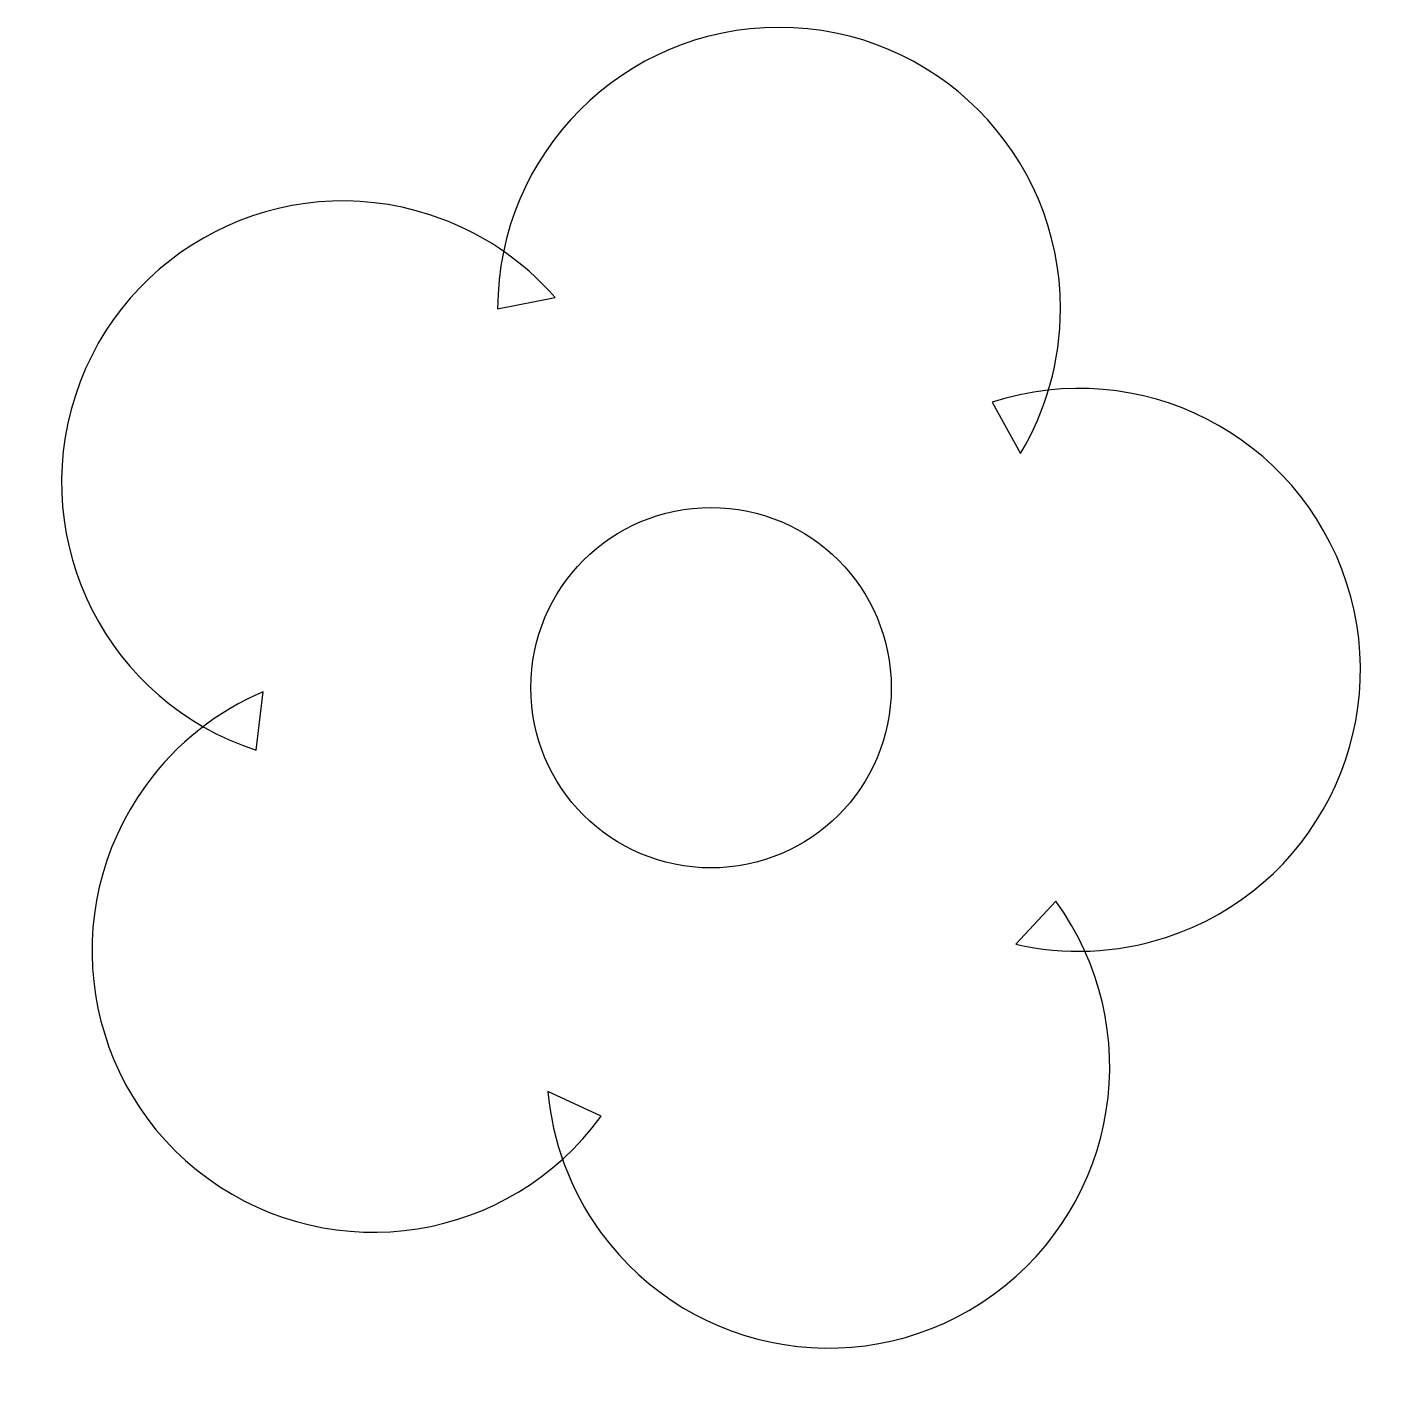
# Model space of a CAD drawing. Header units: centimetres. Extents: x -10.7 to 10.7, y -10.9 to 10.3.
import ezdxf

# ---------------------------------------------------------------- set-up
doc = ezdxf.new("R2010")
doc.units = ezdxf.units.CM
doc.header["$MEASUREMENT"] = 0
doc.layers.add('Camada 1', color=7, linetype='Continuous')

msp = doc.modelspace()

# ---------------------------------------------------------------- linework, layer by layer
at = {"layer": 'Camada 1'}
for points, knots in [([(-3.33993, 5.93282), (-3.33993, 8.3659), (-1.36762, 10.33821), (1.06549, 10.33821), (1.06549, 10.33821), (3.49857, 10.33821), (5.47117, 8.3659), (5.47117, 5.93282), (5.47117, 5.93282), (5.47117, 5.10385), (5.24204, 4.32841), (4.84405, 3.66608), (4.84405, 3.66608), (4.84405, 3.66608), (4.39989, 4.46996), (4.39989, 4.46996), (4.39989, 4.46996), (6.71417, 5.22206), (9.19909, 3.95542), (9.95119, 1.64167), (9.95119, 1.64167), (10.70329, -0.67208), (9.43665, -3.15747), (7.1229, -3.90961), (7.1229, -3.90961), (6.33418, -4.16549), (5.52635, -4.18745), (4.77308, -4.01407), (4.77308, -4.01407), (4.77308, -4.01407), (5.40022, -3.34303), (5.40022, -3.34303), (5.40022, -3.34303), (6.83066, -5.31137), (6.39439, -8.06621), (4.42632, -9.49668), (4.42632, -9.49668), (2.45766, -10.92657), (-0.29744, -10.49027), (-1.72762, -8.5219), (-1.72762, -8.5219), (-2.21459, -7.85113), (-2.48536, -7.08947), (-2.55291, -6.31964), (-2.55291, -6.31964), (-2.55291, -6.31964), (-1.72087, -6.70895), (-1.72087, -6.70895), (-1.72087, -6.70895), (-3.15105, -8.67729), (-5.90586, -9.11359), (-7.87452, -7.6837), (-7.87452, -7.6837), (-9.84288, -6.25347), (-10.27918, -3.49836), (-8.849, -1.53002), (-8.849, -1.53002), (-8.36174, -0.85954), (-7.72082, -0.36667), (-7.00954, -0.06465), (-7.00954, -0.06465), (-7.00954, -0.06465), (-7.1227, -0.97609), (-7.1227, -0.97609), (-7.1227, -0.97609), (-9.43672, -0.22422), (-10.7031, 2.26093), (-9.95126, 4.57495), (-9.95126, 4.57495), (-9.19942, 6.88897), (-6.71398, 8.15534), (-4.39996, 7.40353), (-4.39996, 7.40353), (-3.61182, 7.1471), (-2.94499, 6.68998), (-2.43805, 6.10675), (-2.43805, 6.10675), (-2.43805, 6.10675), (-3.33993, 5.93282), (-3.33993, 5.93282)], [0, 0, 0, 0, 0.04761905, 0.04761905, 0.04761905, 0.04761905, 0.0952381, 0.0952381, 0.0952381, 0.0952381, 0.14285714, 0.14285714, 0.14285714, 0.14285714, 0.19047619, 0.19047619, 0.19047619, 0.19047619, 0.23809524, 0.23809524, 0.23809524, 0.23809524, 0.28571429, 0.28571429, 0.28571429, 0.28571429, 0.33333333, 0.33333333, 0.33333333, 0.33333333, 0.38095238, 0.38095238, 0.38095238, 0.38095238, 0.42857143, 0.42857143, 0.42857143, 0.42857143, 0.47619048, 0.47619048, 0.47619048, 0.47619048, 0.52380952, 0.52380952, 0.52380952, 0.52380952, 0.57142857, 0.57142857, 0.57142857, 0.57142857, 0.61904762, 0.61904762, 0.61904762, 0.61904762, 0.66666667, 0.66666667, 0.66666667, 0.66666667, 0.71428571, 0.71428571, 0.71428571, 0.71428571, 0.76190476, 0.76190476, 0.76190476, 0.76190476, 0.80952381, 0.80952381, 0.80952381, 0.80952381, 0.85714286, 0.85714286, 0.85714286, 0.85714286, 0.9047619, 0.9047619, 0.9047619, 0.9047619, 1, 1, 1, 1]), ([(0.00038, -2.8214), (1.55864, -2.8214), (2.8219, -1.55817), (2.8219, 0.00012), (2.8219, 0.00012), (2.8219, 1.55838), (1.55865, 2.82166), (0.00038, 2.82166), (0.00038, 2.82166), (-1.55817, 2.82166), (-2.82143, 1.55838), (-2.82143, 0.00012), (-2.82143, 0.00012), (-2.82145, -1.55817), (-1.55817, -2.8214), (0.00038, -2.8214)], [0, 0, 0, 0, 0.2, 0.2, 0.2, 0.2, 0.4, 0.4, 0.4, 0.4, 0.6, 0.6, 0.6, 0.6, 1, 1, 1, 1])]:
    msp.add_open_spline(points, degree=3, knots=knots, dxfattribs=at)

doc.saveas('drawing.dxf')
